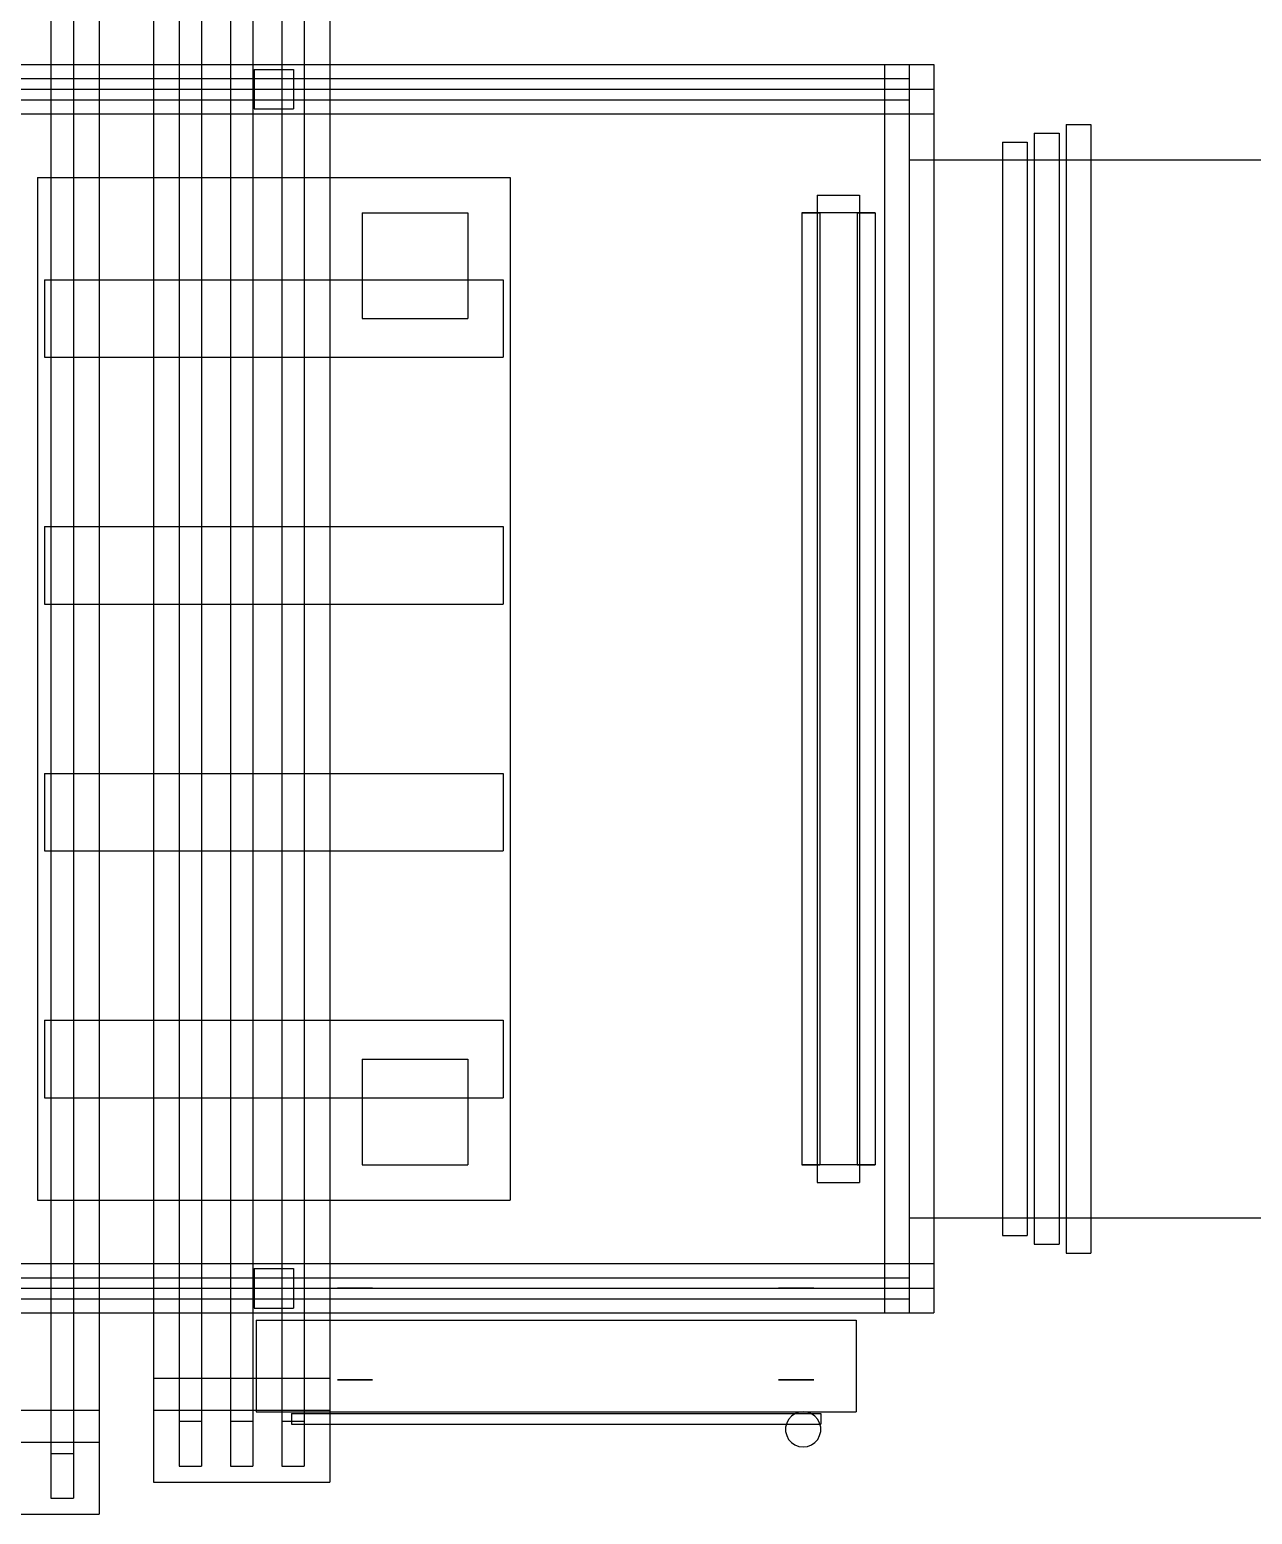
# Model space of a CAD drawing. Header units: millimetres. Extents: x -1355 to 669, y -1138 to 733.
# Drawn here: x -124.81 to -86.7, y -486.95 to -440.64 of the extents above; entities that cross this region are included whole.
import ezdxf

# ---------------------------------------------------------------- set-up
doc = ezdxf.new("R2010")
doc.units = ezdxf.units.MM
doc.layers.add('HIDDEN', color=8, linetype='Continuous')

msp = doc.modelspace()

# ---------------------------------------------------------------- linework, layer by layer
at = {"layer": 'HIDDEN'}
for points in [[(-122.65, -274.448), (-122.65, -486.948)], [(-122.65, -274.448), (-122.65, -486.948)], [(-124.15, -274.948), (-124.15, -486.448)], [(-124.15, -274.948), (-124.15, -486.448)], [(-123.45, -274.948), (-123.45, -486.448)], [(-123.45, -274.948), (-123.45, -486.448)], [(-120.95, -280.448), (-120.95, -485.948)], [(-120.95, -280.448), (-120.95, -485.948)], [(-115.45, -280.448), (-115.45, -485.948)], [(-115.45, -280.448), (-115.45, -485.948)], [(-120.15, -280.948), (-120.15, -485.448)], [(-120.15, -280.948), (-120.15, -485.448)], [(-119.45, -280.948), (-119.45, -485.448)], [(-119.45, -280.948), (-119.45, -485.448)], [(-118.55, -280.948), (-118.55, -485.448)], [(-118.55, -280.948), (-118.55, -485.448)], [(-117.85, -280.948), (-117.85, -485.448)], [(-117.85, -280.948), (-117.85, -485.448)], [(-116.95, -280.948), (-116.95, -485.448)], [(-116.95, -280.948), (-116.95, -485.448)], [(-116.25, -280.948), (-116.25, -485.448)], [(-116.25, -280.948), (-116.25, -485.448)], [(-317.4, -441.728), (-97.4, -441.728)], [(-317.4, -441.728), (-97.4, -441.728)], [(-317.4, -441.728), (-97.4, -441.728)], [(-317.4, -441.728), (-97.4, -441.728)], [(-98.17, -441.728), (-96.63, -441.728)], [(-98.17, -441.728), (-96.63, -441.728)], [(-98.17, -441.728), (-98.17, -443.268)], [(-98.17, -441.728), (-98.17, -443.268)], [(-97.4, -441.728), (-97.4, -443.268)], [(-97.4, -441.728), (-97.4, -443.268)], [(-97.4, -441.728), (-97.4, -443.268)], [(-97.4, -441.728), (-97.4, -443.268)], [(-96.63, -441.728), (-96.63, -443.268)], [(-96.63, -441.728), (-96.63, -443.268)], [(-317.4, -442.168), (-97.4, -442.168)], [(-317.4, -442.168), (-97.4, -442.168)], [(-117.816, -441.882), (-116.584, -441.882)], [(-117.816, -441.882), (-116.584, -441.882)], [(-117.816, -441.882), (-117.816, -443.114)], [(-117.816, -441.882), (-117.816, -443.114)], [(-116.584, -441.882), (-116.584, -443.114)], [(-116.584, -441.882), (-116.584, -443.114)], [(-97.4, -442.168), (-97.4, -442.828)], [(-97.4, -442.168), (-97.4, -442.828)], [(-317.4, -442.498), (-97.4, -442.498)], [(-317.4, -442.498), (-97.4, -442.498)], [(-317.4, -442.498), (-97.4, -442.498)], [(-317.4, -442.498), (-97.4, -442.498)], [(-317.4, -442.498), (-97.4, -442.498)], [(-317.4, -442.498), (-97.4, -442.498)], [(-98.17, -442.498), (-96.63, -442.498)], [(-98.17, -442.498), (-96.63, -442.498)], [(-98.17, -442.498), (-98.17, -479.898)], [(-98.17, -442.498), (-98.17, -479.898)], [(-98.17, -442.498), (-96.63, -442.498)], [(-98.17, -442.498), (-96.63, -442.498)], [(-98.17, -442.498), (-98.17, -479.898)], [(-98.17, -442.498), (-98.17, -479.898)], [(-97.4, -442.498), (-97.4, -479.898)], [(-97.4, -442.498), (-97.4, -479.898)], [(-97.4, -442.498), (-97.4, -479.898)], [(-97.4, -442.498), (-97.4, -479.898)], [(-97.4, -442.498), (-97.4, -479.898)], [(-97.4, -442.498), (-97.4, -479.898)], [(-96.63, -442.498), (-96.63, -479.898)], [(-96.63, -442.498), (-96.63, -479.898)], [(-96.63, -442.498), (-96.63, -479.898)], [(-96.63, -442.498), (-96.63, -479.898)], [(-317.4, -442.828), (-97.4, -442.828)], [(-317.4, -442.828), (-97.4, -442.828)], [(-117.816, -443.114), (-116.584, -443.114)], [(-117.816, -443.114), (-116.584, -443.114)], [(-317.4, -443.268), (-97.4, -443.268)], [(-317.4, -443.268), (-97.4, -443.268)], [(-317.4, -443.268), (-97.4, -443.268)], [(-317.4, -443.268), (-97.4, -443.268)], [(-98.17, -443.268), (-96.63, -443.268)], [(-98.17, -443.268), (-96.63, -443.268)], [(-92.505, -443.598), (-91.735, -443.598)], [(-92.505, -443.598), (-91.735, -443.598)], [(-92.505, -443.598), (-92.505, -478.798)], [(-92.505, -443.598), (-92.505, -478.798)], [(-91.735, -443.598), (-91.735, -478.798)], [(-91.735, -443.598), (-91.735, -478.798)], [(-93.495, -443.873), (-92.725, -443.873)], [(-93.495, -443.873), (-92.725, -443.873)], [(-93.495, -443.873), (-93.495, -478.523)], [(-93.495, -443.873), (-93.495, -478.523)], [(-92.725, -443.873), (-92.725, -478.523)], [(-92.725, -443.873), (-92.725, -478.523)], [(-94.485, -444.148), (-93.715, -444.148)], [(-94.485, -444.148), (-93.715, -444.148)], [(-94.485, -444.148), (-94.485, -478.248)], [(-94.485, -444.148), (-94.485, -478.248)], [(-93.715, -444.148), (-93.715, -478.248)], [(-93.715, -444.148), (-93.715, -478.248)], [(-97.4, -444.698), (-60, -444.698)], [(-97.4, -444.698), (-60, -444.698)], [(-97.4, -444.698), (-97.4, -477.698)], [(-97.4, -444.698), (-97.4, -477.698)], [(-124.57, -445.248), (-109.83, -445.248)], [(-124.57, -445.248), (-109.83, -445.248)], [(-124.57, -445.248), (-124.57, -477.148)], [(-124.57, -445.248), (-124.57, -477.148)], [(-109.83, -445.248), (-109.83, -477.148)], [(-109.83, -445.248), (-109.83, -477.148)], [(-100.26, -445.798), (-98.94, -445.798)], [(-100.26, -445.798), (-98.94, -445.798)], [(-100.26, -445.798), (-100.26, -476.598)], [(-100.26, -445.798), (-100.26, -476.598)], [(-100.26, -445.798), (-98.94, -445.798)], [(-100.26, -445.798), (-98.94, -445.798)], [(-100.26, -445.798), (-100.26, -476.598)], [(-100.26, -445.798), (-100.26, -476.598)], [(-98.94, -445.798), (-98.94, -476.598)], [(-98.94, -445.798), (-98.94, -476.598)], [(-98.94, -445.798), (-98.94, -476.598)], [(-98.94, -445.798), (-98.94, -476.598)], [(-114.45, -446.348), (-111.15, -446.348)], [(-114.45, -446.348), (-111.15, -446.348)], [(-114.45, -446.348), (-114.45, -449.648)], [(-114.45, -446.348), (-114.45, -449.648)], [(-111.15, -446.348), (-111.15, -449.648)], [(-111.15, -446.348), (-111.15, -449.648)], [(-100.744, -446.348), (-100.181, -446.348)], [(-99.019, -446.348), (-100.744, -446.348)], [(-100.744, -446.348), (-100.744, -476.048)], [(-100.744, -446.348), (-100.181, -446.348)], [(-99.019, -446.348), (-100.744, -446.348)], [(-100.744, -446.348), (-100.744, -476.048)], [(-100.744, -446.348), (-100.181, -446.348)], [(-99.019, -446.348), (-100.744, -446.348)], [(-100.744, -446.348), (-100.744, -476.048)], [(-100.744, -446.348), (-100.181, -446.348)], [(-99.019, -446.348), (-100.744, -446.348)], [(-100.744, -446.348), (-100.744, -476.048)], [(-100.744, -446.348), (-100.181, -446.348)], [(-99.019, -446.348), (-100.744, -446.348)], [(-100.744, -446.348), (-100.744, -476.048)], [(-100.744, -446.348), (-100.181, -446.348)], [(-99.019, -446.348), (-100.744, -446.348)], [(-100.744, -446.348), (-100.744, -476.048)], [(-98.456, -446.348), (-100.181, -446.348)], [(-100.181, -446.348), (-100.181, -476.048)], [(-98.456, -446.348), (-100.181, -446.348)], [(-100.181, -446.348), (-100.181, -476.048)], [(-98.456, -446.348), (-100.181, -446.348)], [(-100.181, -446.348), (-100.181, -476.048)], [(-98.456, -446.348), (-100.181, -446.348)], [(-100.181, -446.348), (-100.181, -476.048)], [(-98.456, -446.348), (-100.181, -446.348)], [(-100.181, -446.348), (-100.181, -476.048)], [(-98.456, -446.348), (-100.181, -446.348)], [(-100.181, -446.348), (-100.181, -476.048)], [(-99.019, -446.348), (-98.456, -446.348)], [(-99.019, -446.348), (-99.019, -476.048)], [(-99.019, -446.348), (-98.456, -446.348)], [(-99.019, -446.348), (-99.019, -476.048)], [(-99.019, -446.348), (-98.456, -446.348)], [(-99.019, -446.348), (-99.019, -476.048)], [(-99.019, -446.348), (-98.456, -446.348)], [(-99.019, -446.348), (-99.019, -476.048)], [(-99.019, -446.348), (-98.456, -446.348)], [(-99.019, -446.348), (-99.019, -476.048)], [(-99.019, -446.348), (-98.456, -446.348)], [(-99.019, -446.348), (-99.019, -476.048)], [(-98.456, -446.348), (-98.456, -476.048)], [(-98.456, -446.348), (-98.456, -476.048)], [(-98.456, -446.348), (-98.456, -476.048)], [(-98.456, -446.348), (-98.456, -476.048)], [(-98.456, -446.348), (-98.456, -476.048)], [(-98.456, -446.348), (-98.456, -476.048)], [(-124.35, -448.438), (-110.05, -448.438)], [(-124.35, -448.438), (-110.05, -448.438)], [(-124.35, -448.438), (-124.35, -450.858)], [(-124.35, -448.438), (-124.35, -450.858)], [(-110.05, -448.438), (-110.05, -450.858)], [(-110.05, -448.438), (-110.05, -450.858)], [(-114.45, -449.648), (-111.15, -449.648)], [(-114.45, -449.648), (-111.15, -449.648)], [(-124.35, -450.858), (-110.05, -450.858)], [(-124.35, -450.858), (-110.05, -450.858)], [(-124.35, -456.138), (-110.05, -456.138)], [(-124.35, -456.138), (-110.05, -456.138)], [(-124.35, -456.138), (-124.35, -458.558)], [(-124.35, -456.138), (-124.35, -458.558)], [(-110.05, -456.138), (-110.05, -458.558)], [(-110.05, -456.138), (-110.05, -458.558)], [(-124.35, -458.558), (-110.05, -458.558)], [(-124.35, -458.558), (-110.05, -458.558)], [(-124.35, -463.838), (-110.05, -463.838)], [(-124.35, -463.838), (-110.05, -463.838)], [(-124.35, -463.838), (-124.35, -466.258)], [(-124.35, -463.838), (-124.35, -466.258)], [(-110.05, -463.838), (-110.05, -466.258)], [(-110.05, -463.838), (-110.05, -466.258)], [(-124.35, -466.258), (-110.05, -466.258)], [(-124.35, -466.258), (-110.05, -466.258)], [(-124.35, -471.538), (-110.05, -471.538)], [(-124.35, -471.538), (-110.05, -471.538)], [(-124.35, -471.538), (-124.35, -473.958)], [(-124.35, -471.538), (-124.35, -473.958)], [(-110.05, -471.538), (-110.05, -473.958)], [(-110.05, -471.538), (-110.05, -473.958)], [(-114.45, -472.748), (-111.15, -472.748)], [(-114.45, -472.748), (-111.15, -472.748)], [(-114.45, -472.748), (-114.45, -476.048)], [(-114.45, -472.748), (-114.45, -476.048)], [(-111.15, -472.748), (-111.15, -476.048)], [(-111.15, -472.748), (-111.15, -476.048)], [(-124.35, -473.958), (-110.05, -473.958)], [(-124.35, -473.958), (-110.05, -473.958)], [(-114.45, -476.048), (-111.15, -476.048)], [(-114.45, -476.048), (-111.15, -476.048)], [(-100.744, -476.048), (-100.181, -476.048)], [(-99.019, -476.048), (-100.744, -476.048)], [(-100.744, -476.048), (-100.181, -476.048)], [(-99.019, -476.048), (-100.744, -476.048)], [(-100.744, -476.048), (-100.181, -476.048)], [(-99.019, -476.048), (-100.744, -476.048)], [(-100.744, -476.048), (-100.181, -476.048)], [(-99.019, -476.048), (-100.744, -476.048)], [(-100.744, -476.048), (-100.181, -476.048)], [(-99.019, -476.048), (-100.744, -476.048)], [(-100.744, -476.048), (-100.181, -476.048)], [(-99.019, -476.048), (-100.744, -476.048)], [(-98.456, -476.048), (-100.181, -476.048)], [(-98.456, -476.048), (-100.181, -476.048)], [(-98.456, -476.048), (-100.181, -476.048)], [(-98.456, -476.048), (-100.181, -476.048)], [(-98.456, -476.048), (-100.181, -476.048)], [(-98.456, -476.048), (-100.181, -476.048)], [(-99.019, -476.048), (-98.456, -476.048)], [(-99.019, -476.048), (-98.456, -476.048)], [(-99.019, -476.048), (-98.456, -476.048)], [(-99.019, -476.048), (-98.456, -476.048)], [(-99.019, -476.048), (-98.456, -476.048)], [(-99.019, -476.048), (-98.456, -476.048)], [(-100.26, -476.598), (-98.94, -476.598)], [(-100.26, -476.598), (-98.94, -476.598)], [(-100.26, -476.598), (-98.94, -476.598)], [(-100.26, -476.598), (-98.94, -476.598)], [(-124.57, -477.148), (-109.83, -477.148)], [(-124.57, -477.148), (-109.83, -477.148)], [(-97.4, -477.698), (-60, -477.698)], [(-97.4, -477.698), (-60, -477.698)], [(-94.485, -478.248), (-93.715, -478.248)], [(-94.485, -478.248), (-93.715, -478.248)], [(-93.495, -478.523), (-92.725, -478.523)], [(-93.495, -478.523), (-92.725, -478.523)], [(-92.505, -478.798), (-91.735, -478.798)], [(-92.505, -478.798), (-91.735, -478.798)], [(-317.4, -479.128), (-97.4, -479.128)], [(-317.4, -479.128), (-97.4, -479.128)], [(-317.4, -479.128), (-97.4, -479.128)], [(-317.4, -479.128), (-97.4, -479.128)], [(-117.816, -479.282), (-116.584, -479.282)], [(-117.816, -479.282), (-116.584, -479.282)], [(-117.816, -479.282), (-117.816, -480.514)], [(-117.816, -479.282), (-117.816, -480.514)], [(-116.584, -479.282), (-116.584, -480.514)], [(-116.584, -479.282), (-116.584, -480.514)], [(-98.17, -479.128), (-96.63, -479.128)], [(-98.17, -479.128), (-96.63, -479.128)], [(-98.17, -479.128), (-98.17, -480.668)], [(-98.17, -479.128), (-98.17, -480.668)], [(-97.4, -479.128), (-97.4, -480.668)], [(-97.4, -479.128), (-97.4, -480.668)], [(-97.4, -479.128), (-97.4, -480.668)], [(-97.4, -479.128), (-97.4, -480.668)], [(-96.63, -479.128), (-96.63, -480.668)], [(-96.63, -479.128), (-96.63, -480.668)], [(-317.4, -479.568), (-97.4, -479.568)], [(-317.4, -479.568), (-97.4, -479.568)], [(-97.4, -479.568), (-97.4, -480.228)], [(-97.4, -479.568), (-97.4, -480.228)], [(-317.4, -479.898), (-97.4, -479.898)], [(-317.4, -479.898), (-97.4, -479.898)], [(-317.4, -479.898), (-97.4, -479.898)], [(-317.4, -479.898), (-97.4, -479.898)], [(-317.4, -479.898), (-97.4, -479.898)], [(-317.4, -479.898), (-97.4, -479.898)], [(-115.22, -479.898), (-115.216, -479.898)], [(-115.216, -479.898), (-115.22, -479.898)], [(-115.216, -479.898), (-115.184, -479.898)], [(-115.184, -479.898), (-115.216, -479.898)], [(-115.184, -479.898), (-115.123, -479.898)], [(-115.123, -479.898), (-115.184, -479.898)], [(-115.123, -479.898), (-115.035, -479.898)], [(-115.035, -479.898), (-115.123, -479.898)], [(-115.035, -479.898), (-114.926, -479.898)], [(-114.926, -479.898), (-115.035, -479.898)], [(-114.926, -479.898), (-114.802, -479.898)], [(-114.802, -479.898), (-114.926, -479.898)], [(-114.802, -479.898), (-114.67, -479.898)], [(-114.67, -479.898), (-114.802, -479.898)], [(-114.538, -479.898), (-114.67, -479.898)], [(-114.67, -479.898), (-114.538, -479.898)], [(-114.414, -479.898), (-114.538, -479.898)], [(-114.538, -479.898), (-114.414, -479.898)], [(-114.305, -479.898), (-114.414, -479.898)], [(-114.414, -479.898), (-114.305, -479.898)], [(-114.217, -479.898), (-114.305, -479.898)], [(-114.305, -479.898), (-114.217, -479.898)], [(-114.156, -479.898), (-114.217, -479.898)], [(-114.217, -479.898), (-114.156, -479.898)], [(-114.124, -479.898), (-114.156, -479.898)], [(-114.156, -479.898), (-114.124, -479.898)], [(-114.12, -479.898), (-114.124, -479.898)], [(-114.124, -479.898), (-114.12, -479.898)], [(-101.47, -479.898), (-101.466, -479.898)], [(-101.466, -479.898), (-101.47, -479.898)], [(-101.466, -479.898), (-101.434, -479.898)], [(-101.434, -479.898), (-101.466, -479.898)], [(-101.434, -479.898), (-101.373, -479.898)], [(-101.373, -479.898), (-101.434, -479.898)], [(-101.373, -479.898), (-101.285, -479.898)], [(-101.285, -479.898), (-101.373, -479.898)], [(-101.285, -479.898), (-101.176, -479.898)], [(-101.176, -479.898), (-101.285, -479.898)], [(-101.176, -479.898), (-101.052, -479.898)], [(-101.052, -479.898), (-101.176, -479.898)], [(-101.052, -479.898), (-100.92, -479.898)], [(-100.92, -479.898), (-101.052, -479.898)], [(-100.788, -479.898), (-100.92, -479.898)], [(-100.92, -479.898), (-100.788, -479.898)], [(-100.664, -479.898), (-100.788, -479.898)], [(-100.788, -479.898), (-100.664, -479.898)], [(-100.555, -479.898), (-100.664, -479.898)], [(-100.664, -479.898), (-100.555, -479.898)], [(-100.467, -479.898), (-100.555, -479.898)], [(-100.555, -479.898), (-100.467, -479.898)], [(-100.406, -479.898), (-100.467, -479.898)], [(-100.467, -479.898), (-100.406, -479.898)], [(-100.374, -479.898), (-100.406, -479.898)], [(-100.406, -479.898), (-100.374, -479.898)], [(-100.37, -479.898), (-100.374, -479.898)], [(-100.374, -479.898), (-100.37, -479.898)], [(-98.17, -479.898), (-96.63, -479.898)], [(-98.17, -479.898), (-96.63, -479.898)], [(-98.17, -479.898), (-96.63, -479.898)], [(-98.17, -479.898), (-96.63, -479.898)], [(-317.4, -480.228), (-97.4, -480.228)], [(-317.4, -480.228), (-97.4, -480.228)], [(-317.4, -480.668), (-97.4, -480.668)], [(-317.4, -480.668), (-97.4, -480.668)], [(-317.4, -480.668), (-97.4, -480.668)], [(-317.4, -480.668), (-97.4, -480.668)], [(-117.816, -480.514), (-116.584, -480.514)], [(-117.816, -480.514), (-116.584, -480.514)], [(-98.17, -480.668), (-96.63, -480.668)], [(-98.17, -480.668), (-96.63, -480.668)], [(-117.75, -480.888), (-99.05, -480.888)], [(-117.75, -480.888), (-99.05, -480.888)], [(-117.75, -480.888), (-117.75, -483.748)], [(-117.75, -480.888), (-117.75, -483.748)], [(-99.05, -480.888), (-99.05, -483.748)], [(-99.05, -480.888), (-99.05, -483.748)], [(-120.95, -482.698), (-115.45, -482.698)], [(-120.95, -482.698), (-115.45, -482.698)], [(-120.95, -482.698), (-120.95, -483.698)], [(-120.95, -482.698), (-120.95, -483.698)], [(-115.45, -482.698), (-115.45, -483.698)], [(-115.45, -482.698), (-115.45, -483.698)], [(-115.22, -482.758), (-115.216, -482.758)], [(-115.216, -482.758), (-115.22, -482.758)], [(-115.216, -482.758), (-115.184, -482.758)], [(-115.184, -482.758), (-115.216, -482.758)], [(-115.184, -482.758), (-115.123, -482.758)], [(-115.123, -482.758), (-115.184, -482.758)], [(-115.123, -482.758), (-115.035, -482.758)], [(-115.035, -482.758), (-115.123, -482.758)], [(-115.035, -482.758), (-114.926, -482.758)], [(-114.926, -482.758), (-115.035, -482.758)], [(-114.926, -482.758), (-114.802, -482.758)], [(-114.802, -482.758), (-114.926, -482.758)], [(-114.802, -482.758), (-114.67, -482.758)], [(-114.67, -482.758), (-114.802, -482.758)], [(-114.538, -482.758), (-114.67, -482.758)], [(-114.67, -482.758), (-114.538, -482.758)], [(-114.414, -482.758), (-114.538, -482.758)], [(-114.538, -482.758), (-114.414, -482.758)], [(-114.305, -482.758), (-114.414, -482.758)], [(-114.414, -482.758), (-114.305, -482.758)], [(-114.217, -482.758), (-114.305, -482.758)], [(-114.305, -482.758), (-114.217, -482.758)], [(-114.156, -482.758), (-114.217, -482.758)], [(-114.217, -482.758), (-114.156, -482.758)], [(-114.124, -482.758), (-114.156, -482.758)], [(-114.156, -482.758), (-114.124, -482.758)], [(-114.12, -482.758), (-114.124, -482.758)], [(-114.124, -482.758), (-114.12, -482.758)], [(-101.47, -482.758), (-101.466, -482.758)], [(-101.466, -482.758), (-101.47, -482.758)], [(-101.466, -482.758), (-101.434, -482.758)], [(-101.434, -482.758), (-101.466, -482.758)], [(-101.434, -482.758), (-101.373, -482.758)], [(-101.373, -482.758), (-101.434, -482.758)], [(-101.373, -482.758), (-101.285, -482.758)], [(-101.285, -482.758), (-101.373, -482.758)], [(-101.285, -482.758), (-101.176, -482.758)], [(-101.176, -482.758), (-101.285, -482.758)], [(-101.176, -482.758), (-101.052, -482.758)], [(-101.052, -482.758), (-101.176, -482.758)], [(-101.052, -482.758), (-100.92, -482.758)], [(-100.92, -482.758), (-101.052, -482.758)], [(-100.788, -482.758), (-100.92, -482.758)], [(-100.92, -482.758), (-100.788, -482.758)], [(-100.664, -482.758), (-100.788, -482.758)], [(-100.788, -482.758), (-100.664, -482.758)], [(-100.555, -482.758), (-100.664, -482.758)], [(-100.664, -482.758), (-100.555, -482.758)], [(-100.467, -482.758), (-100.555, -482.758)], [(-100.555, -482.758), (-100.467, -482.758)], [(-100.406, -482.758), (-100.467, -482.758)], [(-100.467, -482.758), (-100.406, -482.758)], [(-100.374, -482.758), (-100.406, -482.758)], [(-100.406, -482.758), (-100.374, -482.758)], [(-100.37, -482.758), (-100.374, -482.758)], [(-100.374, -482.758), (-100.37, -482.758)], [(-128.15, -483.698), (-122.65, -483.698)], [(-128.15, -483.698), (-122.65, -483.698)], [(-122.65, -483.698), (-122.65, -484.698)], [(-122.65, -483.698), (-122.65, -484.698)], [(-120.95, -483.698), (-115.45, -483.698)], [(-120.95, -483.698), (-115.45, -483.698)], [(-120.15, -483.698), (-119.45, -483.698)], [(-120.15, -483.698), (-119.45, -483.698)], [(-120.15, -483.698), (-120.15, -484.048)], [(-120.15, -483.698), (-120.15, -484.048)], [(-119.45, -483.698), (-119.45, -484.048)], [(-119.45, -483.698), (-119.45, -484.048)], [(-118.55, -483.698), (-117.85, -483.698)], [(-118.55, -483.698), (-117.85, -483.698)], [(-118.55, -483.698), (-118.55, -484.048)], [(-118.55, -483.698), (-118.55, -484.048)], [(-117.85, -483.698), (-117.85, -484.048)], [(-117.85, -483.698), (-117.85, -484.048)], [(-117.75, -483.748), (-99.05, -483.748)], [(-117.75, -483.748), (-99.05, -483.748)], [(-116.95, -483.698), (-116.25, -483.698)], [(-116.95, -483.698), (-116.25, -483.698)], [(-116.95, -483.698), (-116.95, -484.048)], [(-116.95, -483.698), (-116.95, -484.048)], [(-116.65, -483.803), (-100.15, -483.803)], [(-116.65, -483.803), (-100.15, -483.803)], [(-116.65, -483.803), (-116.65, -484.133)], [(-116.65, -483.803), (-116.65, -484.133)], [(-116.25, -483.698), (-116.25, -484.048)], [(-116.25, -483.698), (-116.25, -484.048)], [(-101.065, -483.887), (-101.153, -483.986)], [(-101.065, -483.887), (-101.153, -483.986)], [(-100.956, -483.811), (-101.065, -483.887)], [(-100.956, -483.811), (-101.065, -483.887)], [(-100.832, -483.764), (-100.956, -483.811)], [(-100.832, -483.764), (-100.956, -483.811)], [(-100.7, -483.748), (-100.832, -483.764)], [(-100.7, -483.748), (-100.832, -483.764)], [(-100.568, -483.764), (-100.7, -483.748)], [(-100.568, -483.764), (-100.7, -483.748)], [(-100.444, -483.811), (-100.568, -483.764)], [(-100.444, -483.811), (-100.568, -483.764)], [(-100.335, -483.887), (-100.444, -483.811)], [(-100.335, -483.887), (-100.444, -483.811)], [(-100.247, -483.986), (-100.335, -483.887)], [(-100.247, -483.986), (-100.335, -483.887)], [(-100.15, -483.803), (-100.15, -484.133)], [(-100.15, -483.803), (-100.15, -484.133)], [(-120.15, -484.048), (-119.45, -484.048)], [(-120.15, -484.048), (-119.45, -484.048)], [(-118.55, -484.048), (-117.85, -484.048)], [(-118.55, -484.048), (-117.85, -484.048)], [(-116.95, -484.048), (-116.25, -484.048)], [(-116.95, -484.048), (-116.25, -484.048)], [(-116.65, -484.133), (-100.15, -484.133)], [(-116.65, -484.133), (-100.15, -484.133)], [(-101.214, -484.103), (-101.246, -484.232)], [(-101.214, -484.103), (-101.246, -484.232)], [(-101.246, -484.232), (-101.246, -484.365)], [(-101.246, -484.232), (-101.246, -484.365)], [(-101.246, -484.365), (-101.214, -484.493)], [(-101.246, -484.365), (-101.214, -484.493)], [(-101.153, -483.986), (-101.214, -484.103)], [(-101.153, -483.986), (-101.214, -484.103)], [(-100.186, -484.103), (-100.247, -483.986)], [(-100.186, -484.103), (-100.247, -483.986)], [(-100.154, -484.232), (-100.186, -484.103)], [(-100.154, -484.232), (-100.186, -484.103)], [(-100.186, -484.493), (-100.154, -484.365)], [(-100.186, -484.493), (-100.154, -484.365)], [(-100.154, -484.365), (-100.154, -484.232)], [(-100.154, -484.365), (-100.154, -484.232)], [(-128.15, -484.698), (-122.65, -484.698)], [(-128.15, -484.698), (-122.65, -484.698)], [(-124.15, -484.698), (-123.45, -484.698)], [(-124.15, -484.698), (-123.45, -484.698)], [(-124.15, -484.698), (-124.15, -485.048)], [(-124.15, -484.698), (-124.15, -485.048)], [(-123.45, -484.698), (-123.45, -485.048)], [(-123.45, -484.698), (-123.45, -485.048)], [(-101.214, -484.493), (-101.153, -484.611)], [(-101.214, -484.493), (-101.153, -484.611)], [(-101.153, -484.611), (-101.065, -484.71)], [(-101.153, -484.611), (-101.065, -484.71)], [(-101.065, -484.71), (-100.956, -484.785)], [(-101.065, -484.71), (-100.956, -484.785)], [(-100.956, -484.785), (-100.832, -484.832)], [(-100.956, -484.785), (-100.832, -484.832)], [(-100.832, -484.832), (-100.7, -484.848)], [(-100.832, -484.832), (-100.7, -484.848)], [(-100.7, -484.848), (-100.568, -484.832)], [(-100.7, -484.848), (-100.568, -484.832)], [(-100.568, -484.832), (-100.444, -484.785)], [(-100.568, -484.832), (-100.444, -484.785)], [(-100.444, -484.785), (-100.335, -484.71)], [(-100.444, -484.785), (-100.335, -484.71)], [(-100.335, -484.71), (-100.247, -484.611)], [(-100.335, -484.71), (-100.247, -484.611)], [(-100.247, -484.611), (-100.186, -484.493)], [(-100.247, -484.611), (-100.186, -484.493)], [(-124.15, -485.048), (-123.45, -485.048)], [(-124.15, -485.048), (-123.45, -485.048)], [(-120.15, -485.448), (-119.45, -485.448)], [(-120.15, -485.448), (-119.45, -485.448)], [(-118.55, -485.448), (-117.85, -485.448)], [(-118.55, -485.448), (-117.85, -485.448)], [(-116.95, -485.448), (-116.25, -485.448)], [(-116.95, -485.448), (-116.25, -485.448)], [(-120.95, -485.948), (-115.45, -485.948)], [(-120.95, -485.948), (-115.45, -485.948)], [(-124.15, -486.448), (-123.45, -486.448)], [(-124.15, -486.448), (-123.45, -486.448)], [(-128.15, -486.948), (-122.65, -486.948)], [(-128.15, -486.948), (-122.65, -486.948)]]:
    msp.add_lwpolyline(points, dxfattribs=at)

doc.saveas('drawing.dxf')
